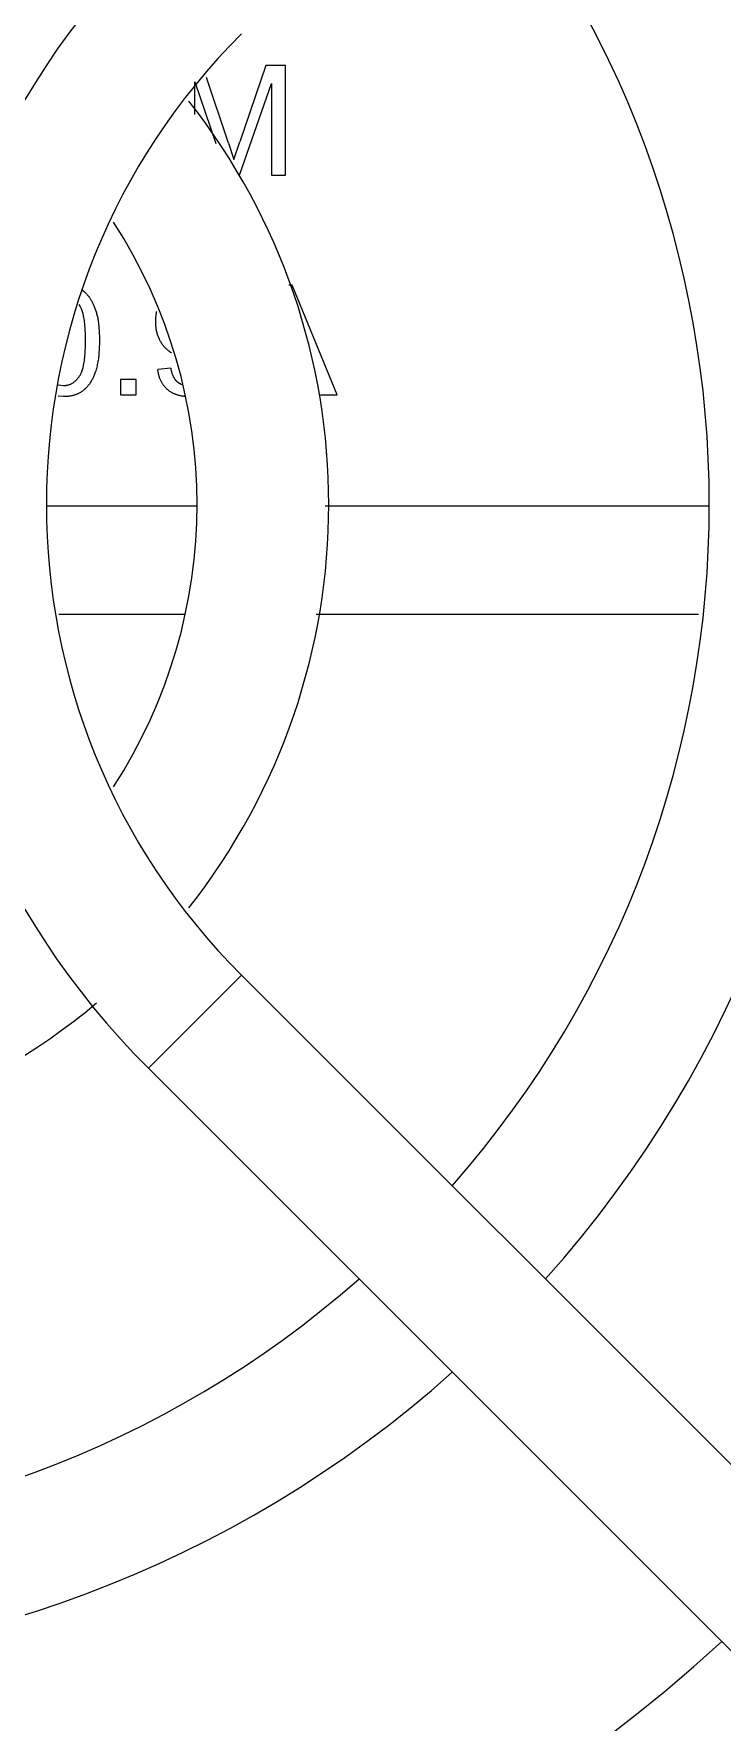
# Model space of a CAD drawing. Header units: millimetres. Extents: x 0 to 101, y -1 to 90.
# Drawn here: x 10.777 to 11.718, y 37.035 to 39.343 of the extents above; entities that cross this region are included whole.
import ezdxf

# ---------------------------------------------------------------- set-up
doc = ezdxf.new("R2010")
doc.units = ezdxf.units.MM

msp = doc.modelspace()

# ---------------------------------------------------------------- linework, layer by layer
for p, q in [((11.0942, 39.3), (11.0583, 39.1956)), ((11.1209, 39.3), (11.0942, 39.3)), ((11.1209, 39.15), (11.1209, 39.3)), ((10.9969, 39.2329), (10.9969, 39.2777)), ((10.9969, 39.2777), (11.0255, 39.1935)), ((11.0432, 39.1938), (11.0131, 39.2837)), ((11.0582, 39.15), (11.1018, 39.2756)), ((11.1018, 39.2756), (11.1018, 39.15)), ((11.0432, 39.1938), (11.0503, 39.1716)), ((11.0503, 39.1716), (11.0583, 39.1956)), ((11.1018, 39.15), (11.1209, 39.15)), ((10.8435, 38.9928), (10.846, 38.9907)), ((11.13, 39), (11.1253, 39)), ((11.1914, 38.85), (11.13, 39)), ((10.8401, 38.9713), (10.8389, 38.9732)), ((10.8956, 38.871), (10.8956, 38.85)), ((10.9166, 38.871), (10.8956, 38.871)), ((10.9166, 38.85), (10.9166, 38.871)), ((10.964, 38.8863), (10.9463, 38.8847)), ((10.8103, 38.8637), (10.8139, 38.8629)), ((10.8177, 38.8475), (10.8104, 38.8479)), ((10.8139, 38.8629), (10.8177, 38.8626)), ((10.8956, 38.85), (10.9166, 38.85)), ((11.1688, 38.85), (11.1914, 38.85)), ((10.7944, 38.6981), (10.9998, 38.6981)), ((11.1751, 38.6981), (11.6998, 38.6981)), ((10.8109, 38.55), (10.9831, 38.55)), ((11.163, 38.55), (11.6852, 38.55)), ((11.0607, 38.0565), (10.9335, 37.9293)), ((11.0607, 38.0565), (15.1971, 33.9202)), ((10.9335, 37.9293), (15.0698, 33.793))]:
    msp.add_line(p, q)
for points in [[(10.846, 38.9907), (10.8465, 38.9903), (10.847, 38.9899), (10.8474, 38.9895), (10.8478, 38.9891), (10.8483, 38.9886), (10.8487, 38.9882), (10.8491, 38.9878), (10.8496, 38.9873), (10.85, 38.9868), (10.8504, 38.9864), (10.8508, 38.9859), (10.8512, 38.9854), (10.8516, 38.9849), (10.852, 38.9844), (10.8524, 38.9838), (10.8527, 38.9833), (10.8531, 38.9828), (10.8535, 38.9822), (10.8538, 38.9817)], [(10.8476, 38.924), (10.8476, 38.9247), (10.8476, 38.928), (10.8475, 38.9312), (10.8475, 38.9342), (10.8473, 38.9371), (10.8472, 38.9398), (10.847, 38.9424), (10.8468, 38.9449), (10.8465, 38.9472), (10.8462, 38.9494), (10.846, 38.9516), (10.8456, 38.9536), (10.8453, 38.9555), (10.845, 38.9572), (10.8446, 38.9589), (10.8442, 38.9605), (10.8438, 38.9621), (10.8434, 38.9635), (10.843, 38.9648), (10.8425, 38.9661), (10.8421, 38.9673), (10.8416, 38.9684), (10.8411, 38.9694), (10.8406, 38.9704), (10.8401, 38.9713)], [(10.8538, 38.9817), (10.8544, 38.9808), (10.855, 38.9798), (10.8555, 38.9789), (10.8561, 38.9779), (10.8566, 38.9769), (10.8571, 38.9759), (10.8577, 38.9748), (10.8582, 38.9738), (10.8586, 38.9727), (10.8591, 38.9716), (10.8596, 38.9705), (10.86, 38.9693), (10.8605, 38.9682), (10.8609, 38.967), (10.8613, 38.9658), (10.8617, 38.9646), (10.8621, 38.9633), (10.8625, 38.962), (10.8628, 38.9607), (10.8632, 38.9594)], [(10.9435, 38.95), (10.9435, 38.9506), (10.9435, 38.9516), (10.9436, 38.9525), (10.9436, 38.9534), (10.9436, 38.9543), (10.9437, 38.9552), (10.9438, 38.9561), (10.9438, 38.9569), (10.9439, 38.9578), (10.944, 38.9586), (10.9441, 38.9595), (10.9443, 38.9603), (10.9444, 38.9611), (10.9445, 38.9619), (10.9447, 38.9627), (10.9448, 38.9635), (10.945, 38.9643)], [(10.8632, 38.9594), (10.8635, 38.958), (10.8638, 38.9566), (10.8642, 38.9551), (10.8645, 38.9535), (10.8647, 38.9519), (10.865, 38.9501), (10.8652, 38.9483), (10.8655, 38.9464), (10.8657, 38.9445), (10.8659, 38.9424), (10.866, 38.9402), (10.8662, 38.938), (10.8663, 38.9357), (10.8664, 38.9332), (10.8665, 38.9307), (10.8665, 38.928), (10.8666, 38.9252), (10.8666, 38.924)], [(10.9564, 38.9144), (10.9556, 38.9152), (10.9548, 38.9161), (10.9541, 38.917), (10.9534, 38.9179), (10.9527, 38.9188), (10.952, 38.9198), (10.9517, 38.9202), (10.9514, 38.9207), (10.9508, 38.9217), (10.9502, 38.9227), (10.9496, 38.9237), (10.9491, 38.9247), (10.9485, 38.9257), (10.948, 38.9268), (10.9476, 38.9279), (10.9471, 38.929), (10.9467, 38.9301), (10.9463, 38.9312), (10.9459, 38.9324), (10.9456, 38.9336), (10.9453, 38.9348), (10.945, 38.936), (10.9447, 38.9373), (10.9445, 38.9385), (10.9443, 38.9398), (10.9441, 38.9412), (10.9439, 38.9425), (10.9438, 38.9439), (10.9437, 38.9453), (10.9436, 38.9467), (10.9435, 38.9482), (10.9435, 38.9497), (10.9435, 38.95)], [(10.8389, 38.8749), (10.8395, 38.8757), (10.84, 38.8765), (10.8405, 38.8774), (10.841, 38.8784), (10.8415, 38.8794), (10.842, 38.8805), (10.8424, 38.8817), (10.8429, 38.883), (10.8433, 38.8844), (10.8437, 38.8858), (10.8442, 38.8873), (10.8446, 38.889), (10.8449, 38.8907), (10.8453, 38.8925), (10.8456, 38.8944), (10.846, 38.8965), (10.8463, 38.8987), (10.8465, 38.9009), (10.8468, 38.9033), (10.847, 38.9059), (10.8472, 38.9085), (10.8473, 38.9113), (10.8475, 38.9143), (10.8476, 38.9173), (10.8476, 38.9206), (10.8476, 38.924)], [(10.8666, 38.924), (10.8666, 38.9214), (10.8665, 38.9186), (10.8664, 38.9159), (10.8663, 38.9132), (10.8662, 38.9107), (10.866, 38.9082), (10.8658, 38.9058), (10.8656, 38.9035), (10.8653, 38.9013), (10.8651, 38.8991), (10.8648, 38.8971), (10.8644, 38.895), (10.8641, 38.8931), (10.8637, 38.8912), (10.8633, 38.8894), (10.8629, 38.8877), (10.8625, 38.886), (10.8621, 38.8844), (10.8616, 38.8828), (10.8611, 38.8813)], [(10.965, 38.9073), (10.9644, 38.9076), (10.9639, 38.908), (10.9634, 38.9083), (10.9629, 38.9087), (10.9624, 38.909), (10.9619, 38.9094), (10.9614, 38.9098), (10.9609, 38.9102), (10.9604, 38.9106), (10.96, 38.911), (10.9595, 38.9114), (10.959, 38.9118), (10.9585, 38.9123), (10.958, 38.9127), (10.9576, 38.9132), (10.9571, 38.9137), (10.9566, 38.9142), (10.9564, 38.9144)], [(10.8177, 38.8626), (10.8184, 38.8626), (10.8191, 38.8626), (10.8198, 38.8627), (10.8204, 38.8628), (10.8211, 38.8628), (10.8218, 38.8629), (10.8224, 38.8631), (10.8231, 38.8632), (10.8237, 38.8634), (10.8244, 38.8635), (10.825, 38.8637), (10.8256, 38.864), (10.8263, 38.8642), (10.8269, 38.8645), (10.8275, 38.8647), (10.8281, 38.865), (10.8287, 38.8653), (10.8293, 38.8657), (10.8299, 38.866), (10.8305, 38.8664), (10.8311, 38.8668), (10.8316, 38.8672), (10.8322, 38.8676), (10.8328, 38.8681), (10.8334, 38.8686), (10.8339, 38.8691), (10.8345, 38.8696), (10.835, 38.8701), (10.8356, 38.8707), (10.8361, 38.8713), (10.8367, 38.8719), (10.8372, 38.8726), (10.8377, 38.8732), (10.8383, 38.8739), (10.8388, 38.8747), (10.8389, 38.8749)], [(10.8611, 38.8813), (10.8609, 38.8807), (10.8604, 38.8795), (10.86, 38.8782), (10.8595, 38.877), (10.859, 38.8759), (10.8585, 38.8747), (10.858, 38.8736), (10.8575, 38.8725), (10.8569, 38.8714), (10.8564, 38.8704), (10.8558, 38.8694), (10.8552, 38.8684), (10.8546, 38.8674), (10.854, 38.8665), (10.8534, 38.8656), (10.8528, 38.8647), (10.8521, 38.8638), (10.8514, 38.863), (10.8508, 38.8621), (10.8501, 38.8613), (10.8494, 38.8605), (10.8487, 38.8598), (10.8479, 38.859), (10.8472, 38.8583), (10.8464, 38.8576), (10.8457, 38.8569), (10.8449, 38.8563)], [(10.9597, 38.8571), (10.9589, 38.8578), (10.9582, 38.8585), (10.9576, 38.8591), (10.9569, 38.8598), (10.9563, 38.8605), (10.9557, 38.8613), (10.9551, 38.862), (10.9545, 38.8628), (10.9539, 38.8635), (10.9534, 38.8643), (10.9528, 38.8651), (10.9523, 38.8659), (10.9518, 38.8668), (10.9514, 38.8676), (10.9509, 38.8685), (10.9505, 38.8694), (10.9501, 38.8703), (10.9497, 38.8712), (10.9493, 38.8722), (10.9489, 38.8732), (10.9486, 38.8742), (10.9483, 38.8752), (10.9479, 38.8762), (10.9477, 38.8773), (10.9474, 38.8784), (10.9471, 38.8795), (10.9469, 38.8806), (10.9467, 38.8818), (10.9465, 38.8829), (10.9463, 38.8841), (10.9463, 38.8847)], [(10.964, 38.8863), (10.964, 38.8863), (10.9642, 38.8853), (10.9643, 38.8844), (10.9645, 38.8835), (10.9647, 38.8826), (10.9649, 38.8818), (10.9652, 38.881), (10.9654, 38.8802), (10.9656, 38.8794), (10.9659, 38.8787), (10.9662, 38.878), (10.9664, 38.8773), (10.9667, 38.8766), (10.967, 38.876), (10.9673, 38.8754), (10.9676, 38.8747), (10.9679, 38.8742), (10.9682, 38.8736), (10.9685, 38.873), (10.9688, 38.8725), (10.9692, 38.872), (10.9695, 38.8715), (10.9699, 38.871), (10.9702, 38.8706), (10.9706, 38.8701), (10.971, 38.8697), (10.9713, 38.8693), (10.9717, 38.8689), (10.9721, 38.8685), (10.9725, 38.8682)], [(10.8449, 38.8563), (10.8442, 38.8557), (10.8435, 38.8551), (10.8427, 38.8546), (10.842, 38.8541), (10.8412, 38.8536), (10.8405, 38.8531), (10.8397, 38.8527), (10.8389, 38.8522), (10.8381, 38.8518), (10.8373, 38.8514), (10.8364, 38.851), (10.8356, 38.8507), (10.8347, 38.8503), (10.8338, 38.85), (10.8329, 38.8497), (10.832, 38.8494), (10.8311, 38.8491), (10.8301, 38.8489), (10.8292, 38.8487), (10.8282, 38.8485), (10.8272, 38.8483), (10.8262, 38.8481), (10.8251, 38.8479), (10.8241, 38.8478), (10.823, 38.8477), (10.8219, 38.8476), (10.8208, 38.8475), (10.8196, 38.8475), (10.8184, 38.8475), (10.8177, 38.8475)], [(10.9834, 38.8477), (10.9828, 38.8477), (10.9818, 38.8478), (10.9808, 38.8479), (10.9798, 38.8481), (10.9788, 38.8482), (10.9778, 38.8484), (10.9769, 38.8486), (10.976, 38.8488), (10.975, 38.8491), (10.9741, 38.8493), (10.9733, 38.8496), (10.9724, 38.8499), (10.9715, 38.8502), (10.9707, 38.8505), (10.9699, 38.8508), (10.9691, 38.8511), (10.9683, 38.8515), (10.9675, 38.8519), (10.9667, 38.8523), (10.9659, 38.8527), (10.9652, 38.8531), (10.9645, 38.8536), (10.9637, 38.854), (10.963, 38.8545), (10.9623, 38.855), (10.9616, 38.8555), (10.961, 38.856), (10.9603, 38.8566), (10.9597, 38.8571)], [(10.9725, 38.8682), (10.9728, 38.8679), (10.9731, 38.8677), (10.9734, 38.8674), (10.9737, 38.8672), (10.974, 38.867), (10.9743, 38.8667), (10.9747, 38.8665), (10.975, 38.8663), (10.9753, 38.8661), (10.9756, 38.8659), (10.976, 38.8657), (10.9763, 38.8655), (10.9766, 38.8653), (10.977, 38.8652), (10.9773, 38.865), (10.9777, 38.8648), (10.978, 38.8647), (10.9784, 38.8645), (10.9788, 38.8644), (10.9791, 38.8642), (10.9795, 38.8641), (10.9799, 38.864), (10.9801, 38.8639)]]:
    msp.add_lwpolyline(points)
for centre, radius, start, end in [((10.29, 38.7), 1.59, 318.2569, 41.7431), ((10.29, 38.7), 1.41, 318.6808, 41.3192), ((11.7042, 38.7), 1.09, 135, 225), ((11.7042, 38.7), 0.91, 135, 225), ((10.29, 38.7), 0.89, 321.72, 38.28), ((10.29, 38.7), 0.71, 327.0841, 32.9159), ((10.29, 38.7), 0.89, 229.9644, 310.0356), ((10.29, 38.7), 1.41, 228.6808, 311.3192), ((10.29, 38.7), 1.59, 228.2507, 311.7493), ((10.29, 38.7), 2.11, 227.447, 312.553)]:
    msp.add_arc(centre, radius, start, end)

doc.saveas('drawing.dxf')
